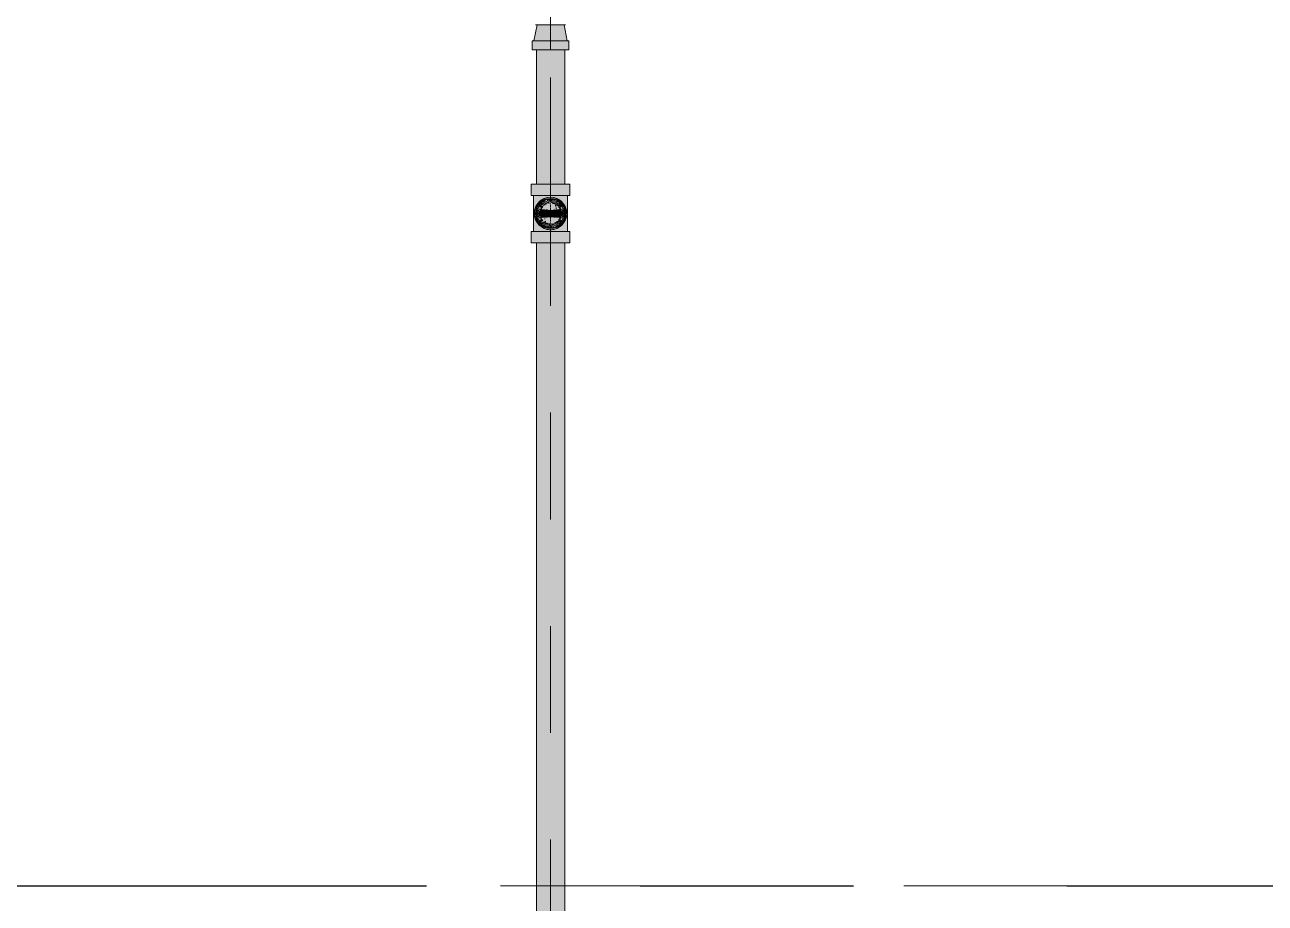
# Model space of a CAD drawing. Header units: millimetres. Extents: x -4000 to 187956, y -58990 to 162485.
# Drawn here: x 70968 to 72813, y 135424 to 136731 of the extents above; entities that cross this region are included whole.
import ezdxf

# ---------------------------------------------------------------- set-up
doc = ezdxf.new("R2010")
doc.units = ezdxf.units.MM
for name, pattern in [('Dash 1_16_', [317.5, 158.75, -158.75]), ('Grid Line', [2222.5, 1270, -317.5, 317.5, -317.5]), ('Grid Line 12_5mm', [2150, 1250, -300, 300, -300])]:
    doc.linetypes.add(name, pattern=pattern)
for name, color, linetype, lineweight in [('F-SPRN', 3, 'Continuous', 9), ('P-PIPE', 3, 'Continuous', 9), ('P-PIPE-CNTR', 3, 'Continuous', 9), ('S-GRID', 1, 'Continuous', 30)]:
    doc.layers.add(name, color=color, linetype=linetype, lineweight=lineweight)

# ---------------------------------------------------------------- blocks, each defined once
blk = doc.blocks.new('CMF2_NHAXUONG_A_rvt-1-FFS - TANG 1')
at = {"layer": 'S-GRID', "linetype": 'Grid Line 12_5mm', "lineweight": 9}
blk.add_line((-824.3, 135450), (183641.1, 135450), dxfattribs=at)
blk = doc.blocks.new('Sprinkler_Up - DN20-V59-FFS - TANG 1')
at = {"layer": 'F-SPRN', "transparency": 33554534}
for points in [[(-13.5, 0), (-3.9, 0.7), (-1.7, 2.9), (-1.2, 3.5), (-0.6, 4), (0.6, 4), (1.2, 3.5), (1.7, 2.9), (4.6, 0), (22.2, 0), (17.8, 13.2), (6.9, 21.2), (-6.9, 21.2), (-18, 13.1), (-22.2, 0)], [(0, -21.2), (6.9, -21.2), (18, -13.1), (22.2, 0), (3.9, -0.7), (1.7, -2.9), (1.2, -3.5), (0.6, -4), (-0.6, -4), (-1.2, -3.5), (-1.7, -2.9), (-4.6, 0), (-22.2, 0), (-18, -13.1), (-6.9, -21.2)], [(0, -16.7), (4.3, -16.1), (11.8, -11.8), (16.1, -4.3), (16.1, 4.3), (9.9, 13.2), (8.3, 14.4), (0, 16.7), (-4.3, 16.1), (-11.8, 11.8), (-16.1, 4.3), (-16.1, -4.3), (-11.8, -11.8), (-8.3, -14.4)], [(0, -15.6), (7.8, -13.5), (13.5, -7.8), (15.1, -4), (15.1, 4), (13.5, 7.8), (7.8, 13.5), (0, 15.6), (-8.2, 13.2), (-11, 11), (-15.1, 4), (-15.1, -4), (-11, -11), (-7.8, -13.5)], [(-10.9, -5.5), (-10.9, 5.4), (-14.5, 5.4), (-14.5, -5.5)], [(-7.7, -5.5), (-7.7, 5.4), (-10.9, 5.4), (-10.9, -5.5)], [(0, -5.5), (0, 5.4), (-7.7, 5.4), (-7.7, -5.5)], [(0, 0), (5.7, 0), (2.9, 4.9), (-2.9, 4.9), (-5.7, 0)], [(-2.9, -4.9), (2.9, -4.9), (5.7, 0), (-5.7, 0)], [(-4.6, 0), (4.6, 0), (0, 4.6)], [(0, -4.6), (4.6, 0), (-4.6, 0)], [(0, -2.6), (1.3, 0), (-1.8, 0)], [(-1.3, 0), (1.8, 0), (0, 2.6)], [(7.7, -5.5), (7.7, 5.4), (0, 5.4), (0, -5.5)], [(10.9, -5.5), (10.9, 5.4), (7.7, 5.4), (7.7, -5.5)], [(14.5, -5.5), (14.5, 5.4), (10.9, 5.4), (10.9, -5.5)]]:
    blk.add_hatch(color=1, dxfattribs=at).paths.add_polyline_path(points)
at = {"layer": 'F-SPRN', "color": 1}
for p, q in [((-11.5, 5.4), (-14.5, 5.4)), ((-14.5, 5.4), (-11.3, 5.4)), ((-14.5, 5.4), (-14.5, 3.7)), ((-14.5, 3.3), (-14.5, 0)), ((-11.5, 5.4), (-11.5, 4)), ((-10.9, 1.9), (-10.9, 3.6)), ((-10.8, 5.4), (-8, 5.4)), ((-8.1, 5.4), (-10.8, 5.4)), ((-8.1, 5.4), (-8.1, 2.8)), ((-8.1, 2.5), (-8.1, 0.7)), ((-7.7, 4.8), (-7.7, 2.7)), ((-7.7, 4.8), (-7.7, 2.7)), ((-7.7, 2.1), (-7.7, 0.5)), ((-7.7, 2.1), (-7.7, 0.5)), ((-6.7, 5.4), (-4.7, 5.4)), ((-5.8, 3.8), (-5.8, 2.2)), ((-2.1, 0), (-2.1, 0)), ((-2.1, 0), (-2.1, -0.1)), ((-0.5, 2), (-0.6, 2)), ((-0.6, 2), (-0.6, 2)), ((0, 2.1), (-0.1, 2.1)), ((2.1, 0), (2.1, 0.1)), ((2.1, 0), (2.1, 0)), ((4.7, 5.4), (6.5, 5.4)), ((7.7, 5.4), (10.8, 5.4)), ((7.7, 5.2), (7.7, 2.7)), ((7.7, 5.2), (7.7, 2.7)), ((7.7, 2.3), (7.7, 0.5)), ((7.7, 2.3), (7.7, 0.5)), ((10.8, 5.4), (8.1, 5.4)), ((8.1, 5.4), (8.1, 2.8)), ((8.1, 2.5), (8.1, 0.4)), ((10.9, 5.4), (14.5, 5.4)), ((10.9, 3.6), (10.9, 0.2)), ((14.5, 5.4), (11.5, 5.4)), ((11.5, 5.4), (11.5, 4)), ((11.5, 3), (11.5, 0.2)), ((14.5, 5.4), (14.5, -5.5)), ((-14.5, -1.3), (-14.5, -3.7)), ((-11.1, -5.5), (-14.5, -5.5)), ((-14.5, -5.5), (-11.5, -5.5)), ((-10.9, -2.6), (-10.9, -1.3)), ((-10.8, -5.5), (-8.1, -5.5)), ((-7.8, -5.5), (-10.8, -5.5)), ((-8.1, -4.2), (-8.1, -5.5)), ((-7.7, -2.7), (-7.7, -4)), ((-7.7, -2.7), (-7.7, -4)), ((-7, -5.5), (-5.8, -5.5)), ((-4.8, -5.5), (-7, -5.5)), ((-5.8, -2.3), (-5.8, -3.8)), ((0, -2.1), (0.1, -2.1)), ((7, -5.5), (4.8, -5.5)), ((5.8, -2.2), (5.8, -3.8)), ((5.8, -5.5), (7, -5.5)), ((7.7, -0.5), (7.7, -2.3)), ((7.7, -0.5), (7.7, -2.3)), ((7.7, -2.7), (7.7, -5.4)), ((7.7, -2.7), (7.7, -5.4)), ((10.8, -5.5), (7.7, -5.5)), ((8.1, -0.4), (8.1, -2.5)), ((8.1, -2.8), (8.1, -5.5)), ((8.1, -5.5), (10.8, -5.5)), ((10.9, -0.2), (10.9, -3.6)), ((14.5, -5.5), (10.9, -5.5)), ((11.5, -0.2), (11.5, -3)), ((11.5, -4), (11.5, -5.5)), ((11.5, -5.5), (14.5, -5.5))]:
    blk.add_line(p, q, dxfattribs=at)
at = {"layer": 'F-SPRN', "color": 1, "flags": 128}
for points in [[(-0.6, 2), (-0.7, 2), (-0.8, 1.9), (-0.9, 1.9), (-0.9, 1.9), (-1, 1.8), (-1.1, 1.8), (-1.2, 1.7), (-1.2, 1.7), (-1.3, 1.6), (-1.4, 1.6), (-1.4, 1.5), (-1.5, 1.5), (-1.5, 1.4), (-1.6, 1.3), (-1.6, 1.3), (-1.7, 1.2), (-1.7, 1.1), (-1.8, 1.1), (-1.8, 1), (-1.9, 0.9), (-1.9, 0.8), (-1.9, 0.8), (-2, 0.7), (-2, 0.6), (-2, 0.5), (-2, 0.5), (-2, 0.4), (-2.1, 0.3), (-2.1, 0.2), (-2.1, 0.1), (-2.1, 0)], [(-0.1, 2.1), (-0.1, 2.1), (-0.2, 2.1), (-0.3, 2.1), (-0.4, 2), (-0.5, 2)], [(2.1, 0.1), (2.1, 0.2), (2.1, 0.2), (2.1, 0.3), (2, 0.4), (2, 0.5), (2, 0.6), (2, 0.7), (1.9, 0.7), (1.9, 0.8), (1.9, 0.9), (1.8, 1), (1.8, 1), (1.8, 1.1), (1.7, 1.2), (1.7, 1.2), (1.6, 1.3), (1.6, 1.4), (1.5, 1.4), (1.4, 1.5), (1.4, 1.5), (1.3, 1.6), (1.3, 1.7), (1.2, 1.7), (1.1, 1.7), (1.1, 1.8), (1, 1.8), (0.9, 1.9), (0.8, 1.9), (0.8, 1.9), (0.7, 2), (0.6, 2), (0.5, 2), (0.4, 2), (0.4, 2), (0.3, 2.1), (0.2, 2.1), (0.1, 2.1), (0, 2.1)], [(-2.1, -0.1), (-2.1, -0.2), (-2.1, -0.2), (-2.1, -0.3)], [(-2.1, -0.3), (-2, -0.4), (-2, -0.5), (-2, -0.6), (-2, -0.7), (-1.9, -0.7), (-1.9, -0.8), (-1.9, -0.9), (-1.8, -1), (-1.8, -1), (-1.8, -1.1), (-1.7, -1.2), (-1.7, -1.2), (-1.6, -1.3), (-1.6, -1.4), (-1.5, -1.4), (-1.4, -1.5), (-1.4, -1.5), (-1.3, -1.6), (-1.3, -1.7), (-1.2, -1.7), (-1.1, -1.7), (-1.1, -1.8), (-1, -1.8), (-0.9, -1.9), (-0.8, -1.9), (-0.8, -1.9), (-0.7, -2), (-0.6, -2), (-0.5, -2), (-0.4, -2), (-0.4, -2), (-0.3, -2.1), (-0.2, -2.1), (-0.1, -2.1), (0, -2.1)], [(0.1, -2.1), (0.1, -2.1), (0.2, -2.1), (0.3, -2.1), (0.4, -2), (0.5, -2), (0.6, -2), (0.6, -2), (0.7, -2), (0.8, -1.9), (0.9, -1.9), (0.9, -1.9), (1, -1.8), (1.1, -1.8), (1.2, -1.7), (1.2, -1.7), (1.3, -1.6), (1.4, -1.6), (1.4, -1.5), (1.5, -1.5), (1.5, -1.4), (1.6, -1.3), (1.6, -1.3), (1.7, -1.2), (1.7, -1.1), (1.8, -1.1), (1.8, -1), (1.9, -0.9), (1.9, -0.8), (1.9, -0.8), (2, -0.7), (2, -0.6), (2, -0.5), (2, -0.5), (2, -0.4), (2.1, -0.3), (2.1, -0.2), (2.1, -0.1), (2.1, 0)]]:
    blk.add_lwpolyline(points, dxfattribs=at)
at = {"layer": 'F-SPRN', "color": 1}
for radius, start, end in [(22.2, 360, 180), (21.9, 108.2621, 125.7507), (21.9, 99.348, 107.901), (21.9, 90.145, 98.8503), (21.9, 72.5583, 89.4624), (21.9, 54.2493, 71.7379), (21.9, 165.6773, 179.2615), (21.9, 144.7698, 164.8151), (21.9, 142.518, 144), (21.9, 126.6942, 142.518), (16.7, 167.6802, 180), (16.7, 167.6802, 180), (16.7, 155.3879, 164.9693), (16.7, 155.3879, 164.9693), (15.6, 166.4265, 180), (15.6, 166.4265, 180), (15.6, 150.9409, 165), (15.6, 159.6139, 165), (16.7, 136.7213, 149.931), (16.7, 136.7213, 149.931), (15.6, 150.9409, 156.3845), (15.6, 138.4214, 150), (15.6, 138.4214, 150), (15.6, 126.205, 133.2078), (15.6, 126.205, 133.2078), (16.7, 121.4181, 126.9869), (16.7, 121.4181, 126.9869), (16.7, 106.5995, 120), (16.7, 106.5995, 120), (15.6, 120, 121.8808), (15.6, 120, 121.8808), (15.6, 114.4363, 119.9813), (15.6, 114.4363, 119.9813), (4.63, 155.7832, 180), (4.63, 155.7832, 180), (16.7, 96.4143, 105), (16.7, 96.4143, 105), (4.63, 109.0192, 138.2703), (4.63, 109.0192, 138.2703), (15.6, 95.5762, 100.6843), (15.6, 95.5762, 100.6843), (2.56, 109.0192, 168.8278), (2.56, 109.0192, 168.8278), (2.04, 109.0192, 180), (16.7, 83.0684, 90), (16.7, 83.0684, 90), (4.63, 17.9592, 90), (4.63, 17.9592, 90), (3.81, 57.0577, 90), (2.56, 14.5599, 90), (2.56, 14.5599, 90), (2.04, 10.4703, 90), (15.6, 75.573, 80.5892), (15.6, 75.573, 80.5892), (3.81, 16.1605, 43.8358), (15.6, 67.5614, 74.5481), (15.6, 67.5614, 74.5481), (16.7, 60, 75), (16.7, 60, 75), (15.6, 60.0187, 65.5637), (15.6, 60.0187, 65.5637), (15.6, 58.1192, 60), (15.6, 58.1192, 60), (16.7, 53.0131, 58.5819), (16.7, 53.0131, 58.5819), (15.6, 46.7922, 53.795), (15.6, 46.7922, 53.795), (15.6, 30, 41.5786), (15.6, 30, 41.5786), (16.7, 30, 43.2787), (16.7, 30, 43.2787), (21.9, 37.482, 53.3058), (15.6, 23.6155, 29.5646), (15.6, 15, 29.5646), (15.6, 15, 20.3861), (16.7, 15, 24.6121), (16.7, 15, 24.6121), (15.6, 360, 13.6618), (15.6, 0, 13.6618), (16.7, 360, 12.3198), (16.7, 0, 12.3198), (21.9, 36, 37.482), (21.9, 15.1849, 35.2302), (21.9, 0.7385, 14.3227), (22.2, 180, 360), (21.9, 180.7385, 194.3227), (21.9, 195.1849, 215.2302), (21.9, 216.7299, 233.3058), (16.7, 180, 192.3198), (16.7, 180, 192.3198), (16.7, 195.0307, 204.6121), (16.7, 195.0307, 204.6121), (15.6, 181.9082, 193.6618), (15.6, 181.9082, 193.6618), (15.6, 197.3339, 209.5646), (15.6, 197.3339, 209.5646), (16.7, 210.069, 223.2787), (16.7, 210.069, 223.2787), (15.6, 212.5472, 221.5786), (15.6, 212.5472, 221.5786), (21.9, 234.2493, 251.7379), (16.7, 229.4249, 238.5819), (16.7, 229.4249, 238.5819), (15.6, 233.795, 240), (15.6, 233.795, 240), (16.7, 240, 255), (16.7, 240, 255), (15.6, 240.0187, 254.5481), (15.6, 240.0187, 254.5481), (4.63, 197.9592, 0), (4.63, 197.9592, 360), (15.6, 255, 267.64), (15.6, 255, 267.64), (3.81, 196.1605, 360), (2.56, 191.1677, 0), (2.56, 191.1677, 360), (2.04, 190.4703, 0), (16.7, 263.0684, 270), (16.7, 263.0684, 270), (15.6, 275.5762, 280.6843), (15.6, 275.5762, 280.6843), (16.7, 276.4143, 285), (16.7, 276.4143, 285), (16.7, 286.5995, 300), (16.7, 286.5995, 300), (15.6, 294.4363, 299.9813), (15.6, 294.4363, 299.9813), (21.9, 288.2621, 305.7507), (15.6, 300, 313.2078), (15.6, 300, 313.2078), (16.7, 301.4181, 310.5751), (16.7, 301.4181, 310.5751), (15.6, 318.4214, 330), (15.6, 318.4214, 330), (16.7, 316.7213, 330), (16.7, 316.7213, 330), (21.9, 306.6942, 323.2701), (15.6, 330.4354, 345), (15.6, 330.4354, 336.3845), (15.6, 339.6139, 345), (15.6, 346.3382, 360), (15.6, 346.3382, 360), (16.7, 335.3879, 345), (16.7, 335.3879, 345), (16.7, 347.6802, 360), (16.7, 347.6802, 360), (21.9, 324.7698, 344.8151), (21.9, 345.6773, 359.2615), (21.9, 252.5583, 269.4624), (21.9, 270.145, 278.8503), (21.9, 279.348, 287.901)]:
    blk.add_arc((0, 0), radius, start, end, dxfattribs=at)
blk = doc.blocks.new('Steel_Transition_Threaded_HoaPhat - Standard-V110-FFS - TANG 1')
at = {"layer": 'P-PIPE', "lineweight": 13, "transparency": 33554534}
h = blk.add_hatch(color=1, dxfattribs=at)
h.paths.add_polyline_path([(71750, 136427.6), (71755.8, 136428.4), (71761.3, 136430.6), (71765.9, 136434.2), (71769.7, 136439.4), (71771.7, 136444.3), (71772.5, 136450.1), (71771.7, 136455.9), (71768, 136463.3), (71765.9, 136466), (71761.3, 136469.6), (71755.8, 136471.8), (71750, 136472.6), (71744.2, 136471.8), (71738.8, 136469.6), (71732, 136463.3), (71730.5, 136461.3), (71728.3, 136455.9), (71727.5, 136450.1), (71728.3, 136444.3), (71730.5, 136438.8), (71734.1, 136434.2), (71738.8, 136430.6), (71744.2, 136428.4)])
h.paths.add_polyline_path([(71750, 136430), (71744.8, 136430.7), (71740, 136432.7), (71735.8, 136435.9), (71732.6, 136440), (71730.6, 136444.9), (71729.9, 136450.1), (71730.6, 136455.3), (71735, 136463.3), (71735.8, 136464.3), (71740, 136467.5), (71744.8, 136469.5), (71750, 136470.2), (71755.2, 136469.5), (71760.1, 136467.5), (71765, 136463.3), (71767.4, 136460.1), (71769.7, 136453.1), (71769.7, 136447.1), (71769.4, 136444.9), (71767.4, 136440), (71764.2, 136435.9), (71760.1, 136432.7), (71755.2, 136430.7)])
for points in [[(71750, 136430), (71750, 136433.7), (71741.8, 136435.9), (71735.8, 136441.9), (71733.6, 136450.1), (71735.8, 136458.3), (71741.8, 136464.3), (71750, 136466.5), (71750, 136470.2), (71744.8, 136469.5), (71740, 136467.5), (71735, 136463.3), (71732.6, 136460.1), (71730.6, 136455.3), (71729.9, 136450.1), (71730.6, 136444.9), (71732.6, 136440), (71735.8, 136435.9), (71740, 136432.7), (71744.8, 136430.7)], [(71750, 136431.6), (71754.8, 136432.2), (71759.3, 136434.1), (71763.1, 136437), (71766, 136440.8), (71767.9, 136445.3), (71768.5, 136450.1), (71767.9, 136454.9), (71766, 136459.3), (71762.9, 136463.3), (71759.3, 136466.1), (71754.8, 136468), (71750, 136468.6), (71745.2, 136468), (71740.8, 136466.1), (71736.9, 136463.2), (71734, 136459.3), (71732.1, 136454.9), (71731.5, 136450.1), (71732.1, 136445.3), (71734, 136440.8), (71736.9, 136437), (71740.8, 136434.1), (71745.2, 136432.2)], [(71750, 136430), (71755.2, 136430.7), (71760.1, 136432.7), (71764.2, 136435.9), (71767.4, 136440), (71769.7, 136447.1), (71769.7, 136453.1), (71769.4, 136455.3), (71765, 136463.3), (71764.2, 136464.3), (71760.1, 136467.5), (71755.2, 136469.5), (71750, 136470.2), (71750, 136466.5), (71758.2, 136464.3), (71764.2, 136458.3), (71766.4, 136450.1), (71764.2, 136441.9), (71758.2, 136435.9), (71750, 136433.7)]]:
    blk.add_hatch(color=1, dxfattribs=at).paths.add_polyline_path(points)
at = {"layer": 'P-PIPE', "color": 20, "lineweight": 13}
for radius, start, end in [(22.5, 90, 270), (22.5, 90, 270), (20.1, 139.8677, 148.1553), (18.5, 136.4297, 150), (18.5, 136.4297, 150), (20.1, 128.8856, 138.6435), (18.5, 134.3867, 135), (18.5, 134.3867, 135), (18.5, 123.4976, 133.2041), (18.5, 123.4976, 133.2041), (20.1, 109.6859, 125.0043), (18.5, 106.819, 120), (18.5, 106.819, 120), (16.4, 115.1607, 120), (16.4, 107.4657, 111.9681), (20.1, 100.9975, 105), (18.5, 91.4353, 103.2046), (18.5, 91.4353, 103.2046), (16.4, 96.2132, 104.6042), (20.1, 90.5246, 98.5089), (22.5, 270, 90), (22.5, 270, 90), (18.5, 78.0986, 90), (18.5, 78.0986, 90), (20.1, 75.0607, 87.9279), (18.5, 60, 75), (18.5, 60, 75), (16.4, 66.9681, 72.9388), (20.1, 54.9957, 75), (18.5, 46.7959, 56.5024), (18.5, 46.7959, 56.5024), (20.1, 41.3565, 51.1144), (18.5, 45, 45.6133), (18.5, 45, 45.6133), (16.4, 30, 38.0319), (18.5, 30, 43.5703), (18.5, 30, 43.5703), (20.1, 31.8447, 40.1323), (20.1, 166.0499, 193.9501), (20.1, 150, 162.7449), (20.1, 197.2551, 210), (18.5, 166.5939, 193.4061), (18.5, 166.5939, 193.4061), (18.5, 157.6232, 165), (18.5, 157.6232, 165), (18.5, 195, 202.3768), (18.5, 195, 202.3768), (16.4, 168.5467, 178.9063), (16.4, 184.8393, 191.4533), (16.4, 158.0319, 163.506), (16.4, 143.5463, 150), (16.4, 210.6635, 216.4537), (16.4, 338.0319, 342.8691), (16.4, 353.5463, 8.0319), (18.5, 15, 22.3768), (18.5, 15, 22.3768), (18.5, 337.6232, 345), (18.5, 337.6232, 345), (20.1, 17.2551, 30), (20.1, 330, 342.7449), (18.5, 346.5939, 13.4061), (18.5, 346.5939, 13.4061), (20.1, 346.0499, 13.9501), (20.1, 211.8447, 231.1144), (18.5, 210, 223.5703), (18.5, 210, 223.5703), (18.5, 226.7959, 236.5024), (18.5, 226.7959, 236.5024), (20.1, 234.9957, 255), (16.4, 230.4733, 236.6389), (18.5, 240, 255), (18.5, 240, 255), (16.4, 240, 246.5955), (16.4, 250.3629, 255), (20.1, 255.0607, 267.9279), (18.5, 258.0986, 270), (18.5, 258.0986, 270), (16.4, 264.1652, 268.506), (20.1, 270.5246, 278.5089), (18.5, 271.4353, 283.2046), (18.5, 271.4353, 283.2046), (16.4, 276.2132, 283.9063), (20.1, 280.9975, 285), (16.4, 287.4657, 291.9681), (18.5, 286.819, 300), (18.5, 286.819, 300), (16.4, 293.4045, 300), (20.1, 289.6859, 305.0043), (18.5, 303.4976, 313.2041), (18.5, 303.4976, 313.2041), (20.1, 308.8856, 328.1553), (18.5, 316.4297, 330), (18.5, 316.4297, 330)]:
    blk.add_arc((71750, 136450.1), radius, start, end, dxfattribs=at)

msp = doc.modelspace()

# ---------------------------------------------------------------- block references
at = {"lineweight": 5}
msp.add_blockref('CMF2_NHAXUONG_A_rvt-1-FFS - TANG 1', (0, 0), dxfattribs=at)

# ---------------------------------------------------------------- next in the draw order: hatches: boundary and pattern name
at = {"layer": 'P-PIPE', "transparency": 33554534}
for points in [[(71737.6, 136706.9), (71774.8, 136706.9), (71769.4, 136730.8), (71729.9, 136730.8), (71726.1, 136706.9), (71732.5, 136706.9)], [(71730.7, 136693.6), (71777.4, 136693.6), (71776.4, 136706.9), (71722.7, 136706.9), (71723.6, 136693.6), (71726.3, 136693.6)], [(71728.9, 136493.8), (71750, 136493.8), (71750, 136693.6), (71728.9, 136693.6), (71728.9, 136536.3)], [(71750, 136493.8), (71771.1, 136493.8), (71770.4, 136693.6), (71750, 136693.6), (71750, 136536.3)], [(71729.8, 136477.1), (71750, 136477.1), (71750, 136493.8), (71721.4, 136493.8), (71722.4, 136477.1), (71725.2, 136477.1)], [(71769.7, 136477.1), (71778.6, 136477.1), (71777.7, 136493.8), (71750, 136493.8), (71750, 136477.1), (71764.3, 136477.1)], [(71748.4, 136423.1), (71750, 136423.1), (71750, 136428.9), (71740.8, 136431.3), (71733.9, 136436.8), (71731.7, 136439.4), (71729.2, 136446.2), (71729.2, 136454), (71733.9, 136463.4), (71737.7, 136467), (71744.3, 136470.2), (71750, 136471.2), (71750, 136477.1), (71724.7, 136477.1), (71725.6, 136423.1), (71746.7, 136423.1)], [(71750, 136426), (71756.2, 136426.8), (71762.1, 136429.2), (71769.7, 136436.5), (71770.9, 136438), (71773.3, 136443.8), (71774.1, 136450.1), (71773.3, 136456.3), (71769.7, 136463.7), (71767.1, 136467.1), (71762.1, 136471), (71756.2, 136473.4), (71750, 136474.2), (71743.8, 136473.4), (71737.9, 136471), (71733, 136467.1), (71729.1, 136462.1), (71726.7, 136456.3), (71725.9, 136450.1), (71726.7, 136443.8), (71729.1, 136438), (71733, 136433), (71737.9, 136429.2), (71743.8, 136426.8)], [(71741.7, 136435.6), (71742.8, 136437.6), (71741.7, 136441.7), (71742.8, 136445.9), (71745.8, 136449), (71757.2, 136454.3), (71758.4, 136458.4), (71756.7, 136463.3), (71755.9, 136464.3), (71750, 136466.8), (71741.7, 136464.6), (71735.5, 136458.4), (71733.3, 136450.1), (71735.5, 136441.7), (71738.2, 136438.3)], [(71750, 136433.4), (71758.4, 136435.6), (71761.8, 136438.3), (71766.1, 136445.8), (71766.1, 136454.4), (71760, 136463.3), (71758.4, 136464.6), (71750, 136466.8), (71745.7, 136466.2), (71738.2, 136461.9), (71733.9, 136454.4), (71733.9, 136445.8), (71738.2, 136438.3), (71741.7, 136435.6)], [(71767.9, 136423.1), (71775.3, 136423.1), (71774.4, 136477.1), (71750, 136477.1), (71750, 136471.2), (71759.2, 136468.9), (71766.1, 136463.4), (71768.3, 136460.7), (71770.8, 136454), (71769.7, 136443.3), (71766.1, 136436.8), (71762.3, 136433.2), (71755.7, 136430), (71750, 136428.9), (71750, 136423.1), (71765.3, 136423.1)], [(71750, 136406.5), (71750, 136423.1), (71721.4, 136423.1), (71722.4, 136406.5), (71742.6, 136406.5)], [(71750, 134725.1), (71750, 136406.5), (71728.9, 136406.5), (71729.6, 134725.1), (71744.5, 134725.1)], [(71750, 136406.5), (71778.6, 136406.5), (71777.7, 136423.1), (71750, 136423.1)], [(71750, 134725.1), (71771.1, 134725.1), (71770.4, 136406.5), (71750, 136406.5), (71750, 135076.2)]]:
    msp.add_hatch(color=1, dxfattribs=at).paths.add_polyline_path(points)

# ---------------------------------------------------------------- next in the draw order: linework, layer by layer
at = {"layer": 'P-PIPE', "color": 20, "lineweight": 13}
for p, q in [((71729.9, 136730.8), (71725.2, 136706.9)), ((71727.5, 136730.8), (71772.5, 136730.8)), ((71727.5, 136730.8), (71729.8, 136730.8)), ((71730.6, 136730.8), (71744.2, 136730.8)), ((71744.8, 136730.8), (71755.2, 136730.8)), ((71755.8, 136730.8), (71769.4, 136730.8)), ((71774.8, 136706.9), (71770.1, 136730.8)), ((71770.2, 136730.8), (71772.5, 136730.8)), ((71722.7, 136706.9), (71722.7, 136693.6)), ((71725, 136706.9), (71722.7, 136706.9)), ((71777.4, 136706.9), (71722.7, 136706.9)), ((71742.9, 136706.9), (71726.3, 136706.9)), ((71756.4, 136706.9), (71743.6, 136706.9)), ((71773.7, 136706.9), (71757.1, 136706.9)), ((71777.4, 136706.9), (71775, 136706.9)), ((71777.4, 136693.6), (71777.4, 136706.9)), ((71722.7, 136693.6), (71777.4, 136693.6)), ((71722.7, 136693.6), (71728.7, 136693.6)), ((71728.9, 136693.6), (71728.9, 136493.8)), ((71729.6, 136693.6), (71728.9, 136693.6)), ((71768.3, 136693.6), (71731.7, 136693.6)), ((71731.7, 136693.6), (71768.4, 136693.6)), ((71771.1, 136693.6), (71770.4, 136693.6)), ((71771.1, 136493.8), (71771.1, 136693.6)), ((71771.3, 136693.6), (71777.4, 136693.6)), ((71721.4, 136493.8), (71721.4, 136477.1)), ((71728.8, 136493.8), (71721.4, 136493.8)), ((71750, 136493.8), (71721.4, 136493.8)), ((71728.9, 136493.8), (71729.6, 136493.8)), ((71729.7, 136493.8), (71735.1, 136493.8)), ((71735, 136493.8), (71729.8, 136493.8)), ((71735.6, 136493.8), (71764.4, 136493.8)), ((71750, 136493.8), (71735.7, 136493.8)), ((71764.3, 136493.8), (71750, 136493.8)), ((71778.6, 136493.8), (71750, 136493.8)), ((71764.9, 136493.8), (71771.1, 136493.8)), ((71770.2, 136493.8), (71765, 136493.8)), ((71778.6, 136493.8), (71771.2, 136493.8)), ((71778.6, 136477.1), (71778.6, 136493.8)), ((71721.4, 136477.1), (71724.6, 136477.1)), ((71721.4, 136477.1), (71750, 136477.1)), ((71724.7, 136477.1), (71724.7, 136423.1)), ((71725.6, 136477.1), (71724.7, 136477.1)), ((71725.6, 136477.1), (71724.7, 136477.1)), ((71725.5, 136477.1), (71734.7, 136477.1)), ((71734.6, 136477.1), (71725.6, 136477.1)), ((71742.6, 136477.1), (71725.6, 136477.1)), ((71741.9, 136477.1), (71735.6, 136477.1)), ((71735.7, 136477.1), (71741.9, 136477.1)), ((71743.4, 136477.1), (71750, 136477.1)), ((71750, 136477.1), (71743.5, 136477.1)), ((71750, 136477.1), (71743.5, 136477.1)), ((71750, 136477.1), (71756.6, 136477.1)), ((71750, 136477.1), (71778.6, 136477.1)), ((71756.5, 136477.1), (71750, 136477.1)), ((71756.5, 136477.1), (71750, 136477.1)), ((71769.9, 136477.1), (71757.4, 136477.1)), ((71758.1, 136477.1), (71764.3, 136477.1)), ((71764.4, 136477.1), (71758.1, 136477.1)), ((71765.3, 136477.1), (71774.5, 136477.1)), ((71769.9, 136477.1), (71765.4, 136477.1)), ((71775.3, 136477.1), (71770.4, 136477.1)), ((71775.3, 136477.1), (71770.4, 136477.1)), ((71775.3, 136423.1), (71775.3, 136477.1)), ((71775.4, 136477.1), (71778.6, 136477.1)), ((71721.4, 136423.1), (71721.4, 136406.5)), ((71724.6, 136423.1), (71721.4, 136423.1)), ((71750, 136423.1), (71721.4, 136423.1)), ((71721.4, 136406.5), (71728.8, 136406.5)), ((71721.4, 136406.5), (71750, 136406.5)), ((71724.7, 136423.1), (71734.6, 136423.1)), ((71724.7, 136423.1), (71742.6, 136423.1)), ((71734.7, 136423.1), (71725.5, 136423.1)), ((71728.9, 136406.5), (71728.9, 134725.1)), ((71729.6, 136406.5), (71728.9, 136406.5)), ((71735.1, 136406.5), (71729.7, 136406.5)), ((71729.8, 136406.5), (71735, 136406.5)), ((71735.6, 136423.1), (71741.9, 136423.1)), ((71764.4, 136406.5), (71735.6, 136406.5)), ((71741.9, 136423.1), (71735.7, 136423.1)), ((71735.7, 136406.5), (71750, 136406.5)), ((71750, 136423.1), (71743.4, 136423.1)), ((71743.5, 136423.1), (71750, 136423.1)), ((71743.5, 136423.1), (71750, 136423.1)), ((71756.6, 136423.1), (71750, 136423.1)), ((71778.6, 136423.1), (71750, 136423.1)), ((71750, 136423.1), (71756.5, 136423.1)), ((71750, 136423.1), (71756.5, 136423.1)), ((71750, 136406.5), (71764.3, 136406.5)), ((71750, 136406.5), (71778.6, 136406.5)), ((71757.4, 136423.1), (71769.9, 136423.1)), ((71764.3, 136423.1), (71758.1, 136423.1)), ((71758.1, 136423.1), (71764.4, 136423.1)), ((71771.1, 136406.5), (71764.9, 136406.5)), ((71765, 136406.5), (71770.2, 136406.5)), ((71774.5, 136423.1), (71765.3, 136423.1)), ((71765.4, 136423.1), (71769.9, 136423.1)), ((71770.4, 136423.1), (71774.4, 136423.1)), ((71770.4, 136423.1), (71774.4, 136423.1)), ((71771.1, 134725.1), (71771.1, 136406.5)), ((71771.2, 136406.5), (71778.6, 136406.5)), ((71774.4, 136423.1), (71775.3, 136423.1)), ((71774.4, 136423.1), (71775.3, 136423.1)), ((71778.6, 136423.1), (71775.4, 136423.1)), ((71778.6, 136406.5), (71778.6, 136423.1))]:
    msp.add_line(p, q, dxfattribs=at)
for radius, start, end in [(24.1, 90, 255), (24.1, 90, 270), (21.1, 150, 154.6013), (21.1, 128.0211, 141.0043), (21.1, 113.0211, 125.8689), (21.1, 99.731, 105), (21.1, 90, 98.0211), (24.1, 285, 90), (24.1, 270, 90), (21.1, 75, 90), (21.1, 54.4236, 65.5764), (21.1, 39.3488, 51.9789), (21.1, 26.4435, 30), (21.1, 165.7378, 177.7452), (21.1, 182.0242, 192.7707), (21.1, 158.0211, 165), (21.1, 195, 203.0211), (21.1, 15, 20.1092), (21.1, 339.8908, 345), (21.1, 2.0242, 14.2622), (21.1, 345.7378, 351.9789), (21.1, 353.0708, 357.9758), (21.1, 205.3987, 210), (21.1, 213.8363, 218.0211), (21.1, 218.1596, 233.0211), (21.1, 234.1311, 240), (21.1, 242.2293, 251.1321), (24.1, 255, 255.2105), (24.1, 255.2105, 270), (21.1, 255, 261.9292), (21.1, 261.9789, 267.7707), (21.1, 270, 276.9789), (24.1, 270, 284.7895), (21.1, 279.731, 285), (24.1, 284.7895, 285), (21.1, 291.9789, 305.8689), (21.1, 306.9789, 315), (21.1, 317.2293, 321.8404), (21.1, 321.9789, 326.1637), (21.1, 330, 334.6013)]:
    msp.add_arc((71750, 136450.1), radius, start, end, dxfattribs=at)
at = {"layer": 'P-PIPE', "color": 1}
for centre, radius, start, end in [((71750, 136458.4), 8.35, 69.0027, 79.2369), ((71750, 136458.4), 8.35, 20.1285, 29.0413), ((71750, 136458.4), 8.35, 8.0385, 17.9918), ((71750, 136450.1), 16.7, 46.0317, 51.8726), ((71750, 136450.1), 16.7, 39.3092, 45.2846), ((71750, 136450.1), 16.7, 32.3031, 39.2955), ((71750, 136450.1), 16.7, 170.1108, 177.203), ((71750, 136450.1), 16.7, 182.797, 189.8892), ((71750, 136450.1), 16.7, 190.2154, 195.2487), ((71750, 136450.1), 16.7, 157.579, 164.2722), ((71750, 136441.7), 8.35, 172.0327, 181.5407), ((71750, 136441.7), 8.35, 131.0366, 150), ((71750, 136441.7), 8.35, 115.6806, 125.5287), ((71750, 136441.7), 8.35, 100.6842, 114.0387), ((71750, 136441.7), 8.35, 90, 100.6842), ((71750, 136458.4), 8.35, 270, 280.6842), ((71750, 136458.4), 8.35, 316.3183, 330), ((71750, 136458.4), 8.35, 352.2824, 1.6717), ((71750, 136450.1), 16.7, 23.314, 31.0974), ((71750, 136450.1), 16.7, 328.9026, 336.686), ((71750, 136450.1), 16.7, 16.9375, 22.421), ((71750, 136450.1), 16.7, 337.2636, 343.0625), ((71750, 136450.1), 16.7, 4.3093, 9.8892), ((71750, 136450.1), 16.7, 231.8726, 237.203), ((71750, 136441.7), 8.35, 199.9004, 209.0413), ((71750, 136441.7), 8.35, 226.6998, 237.8461), ((71750, 136441.7), 8.35, 249.0027, 259.2369), ((71750, 136450.1), 16.7, 264.6626, 273.5288), ((71750, 136450.1), 16.7, 308.1274, 313.9683), ((71750, 136450.1), 16.7, 314.7154, 320.6908)]:
    msp.add_arc(centre, radius, start, end, dxfattribs=at)
at = {"layer": 'P-PIPE-CNTR', "color": 20, "lineweight": 13}
for p, q in [((71750, 136693.6), (71750, 136742.6)), ((71750, 136493.8), (71750, 136474.2)), ((71750, 136474.2), (71750, 136472.6)), ((71750, 136472.6), (71750, 136471.2)), ((71750, 136470.2), (71750, 136468.6)), ((71750, 136465.2), (71750, 136463.6)), ((71750, 136462.6), (71750, 136459.8)), ((71750, 136459.1), (71750, 136456.5)), ((71750, 136454.3), (71750, 136452.6)), ((71750, 136452.1), (71750, 136450.1)), ((71750, 136450.1), (71750, 136448)), ((71750, 136447.5), (71750, 136445.9)), ((71750, 136444.6), (71750, 136441.1)), ((71750, 136440.4), (71750, 136438.1)), ((71750, 136436.5), (71750, 136435)), ((71750, 136433.4), (71750, 136432.2)), ((71750, 136431.6), (71750, 136430)), ((71750, 136428.9), (71750, 136427.6)), ((71750, 136426), (71750, 136406.5))]:
    msp.add_line(p, q, dxfattribs=at)
at = {"layer": 'P-PIPE-CNTR', "color": 1, "linetype": 'Dash 1_16_'}
for p, q in [((71750, 136493.8), (71750, 136693.6)), ((71750, 136493.8), (71750, 136693.6)), ((71750, 136472.6), (71750, 136475.1)), ((71750, 136471.2), (71750, 136472.6)), ((71750, 136468.6), (71750, 136470.2)), ((71750, 136463.6), (71750, 136465.2)), ((71750, 136459.8), (71750, 136462.6)), ((71725, 136450.1), (71727.5, 136450.1)), ((71727.8, 136450.1), (71731.5, 136450.1)), ((71731.5, 136450.1), (71733.3, 136450.1)), ((71736.9, 136450.1), (71740.4, 136450.1)), ((71740.4, 136450.1), (71742.3, 136450.1)), ((71745.4, 136450.1), (71747.6, 136450.1)), ((71748.7, 136450.1), (71750, 136450.1)), ((71750, 136455.5), (71750, 136459.1)), ((71750, 136452.6), (71750, 136454.3)), ((71750, 136450.1), (71750, 136452.1)), ((71750, 136448), (71750, 136450.1)), ((71750, 136450.1), (71751.3, 136450.1)), ((71750, 136445.9), (71750, 136447.5)), ((71750, 136441.1), (71750, 136444.6)), ((71751.8, 136450.1), (71754.6, 136450.1)), ((71755.7, 136450.1), (71763.5, 136450.1)), ((71766.4, 136450.1), (71768.5, 136450.1)), ((71768.5, 136450.1), (71769.7, 136450.1)), ((71770.1, 136450.1), (71772.2, 136450.1)), ((71772.5, 136450.1), (71775, 136450.1)), ((71750, 136438.1), (71750, 136440.4)), ((71750, 136435), (71750, 136436.5)), ((71750, 136432.2), (71750, 136433.4)), ((71750, 136430), (71750, 136431.6)), ((71750, 136427.6), (71750, 136428.9)), ((71750, 136425.1), (71750, 136426.8)), ((71750, 134725.1), (71750, 136406.5)), ((71750, 134725.1), (71750, 136406.5))]:
    msp.add_line(p, q, dxfattribs=at)
at = {"layer": 'S-GRID', "linetype": 'Grid Line'}
msp.add_line((-824.3, 135450), (183641.1, 135450), dxfattribs=at)

# ---------------------------------------------------------------- next in the draw order: block references
at = {"layer": 'F-SPRN', "color": 1}
msp.add_blockref('Sprinkler_Up - DN20-V59-FFS - TANG 1', (71750, 136450.1), dxfattribs=at)
at = {"layer": 'P-PIPE', "color": 20, "lineweight": 13}
msp.add_blockref('Steel_Transition_Threaded_HoaPhat - Standard-V110-FFS - TANG 1', (0, 0), dxfattribs=at)

doc.saveas('drawing.dxf')
